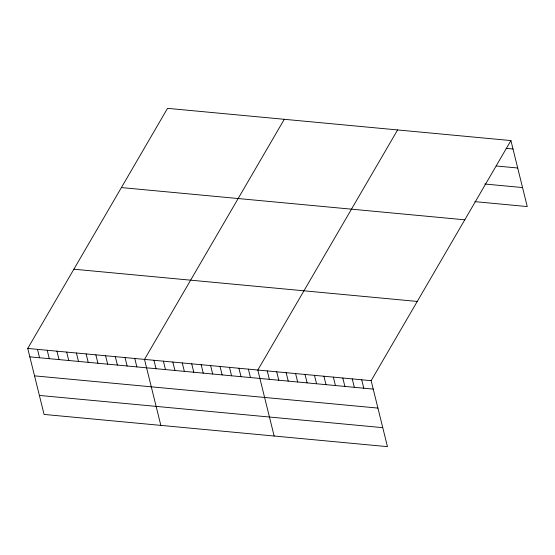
<?xml version="1.0" encoding="UTF-8"?>
<svg xmlns="http://www.w3.org/2000/svg" width="555" height="555" viewBox="0 0 555 555"><rect width="100%" height="100%" fill="white"/><g stroke="black" fill="none" stroke-linecap="round" stroke-linejoin="round"><path stroke-width="0.83" d="M510.919 140.575L371.135 380.668L387.466 446.657L44.081 414.425L27.75 348.436L167.534 108.343L510.919 140.575L527.25 206.564L474.886 201.645M284.285 119.304L144.501 359.397L160.832 425.38M397.602 129.939L257.818 370.032L274.149 436.022M506.139 148.351L513.007 148.997M496.246 165.98L517.704 167.992M484.779 184.017L522.546 187.562M121.406 187.576L464.792 219.808M73.877 269.21L417.263 301.441M27.75 348.436L371.135 380.668M29.831 356.858L373.224 389.09M34.535 375.86L377.92 408.085M39.377 395.431L382.763 427.662M361.693 379.78L363.775 388.202M352.252 378.898L354.333 387.321M342.81 378.01L344.891 386.433M333.361 377.123L335.449 385.545M323.919 376.235L326.007 384.657M314.477 375.353L316.565 383.776M305.035 374.465L307.116 382.888M295.593 373.577L297.674 382M286.151 372.689L288.232 381.112M276.702 371.808L278.79 380.231M267.26 370.92L269.348 379.342M248.376 369.144L250.458 377.567M238.934 368.263L241.016 376.685M229.493 367.375L231.574 375.797M220.044 366.487L222.132 374.909M210.602 365.599L212.69 374.021M201.16 364.711L203.248 373.14M191.718 363.83L193.799 372.252M182.276 362.942L184.357 371.364M172.834 362.054L174.915 370.476M163.385 361.166L165.473 369.595M153.943 360.285L156.031 368.707M134.775 358.481L136.856 366.904M125.041 357.573L127.13 365.995M115.315 356.657L117.396 365.079M105.582 355.741L107.67 364.163M95.855 354.832L97.937 363.254M86.129 353.917L88.21 362.339M76.396 353.008L78.484 361.43M66.669 352.092L68.751 360.514M56.936 351.176L59.024 359.598M47.21 350.267L49.291 358.69M37.476 349.352L39.565 357.774"/></g></svg>
